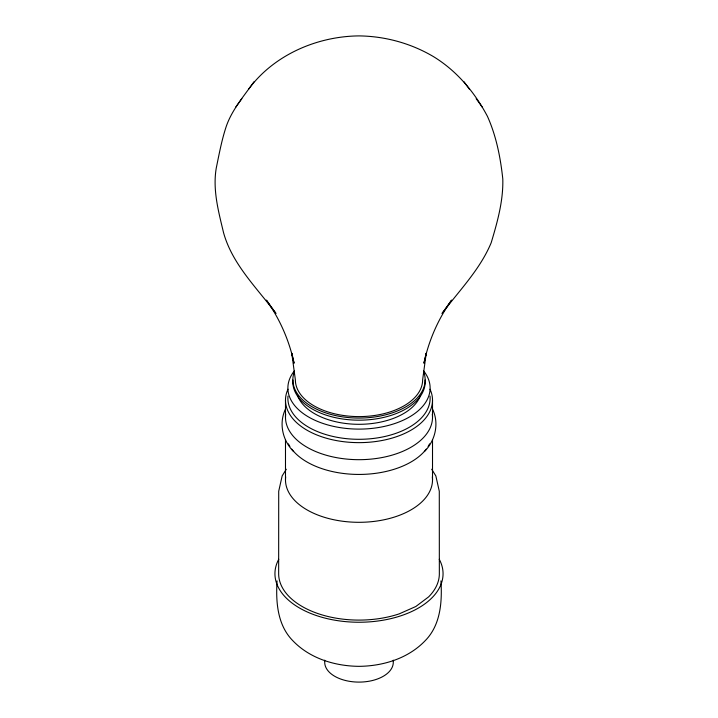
<?xml version="1.0" encoding="UTF-8"?>
<svg xmlns="http://www.w3.org/2000/svg" width="718" height="718" viewBox="0 0 718 718"><rect width="100%" height="100%" fill="white"/><g stroke="black" fill="none" stroke-linecap="round" stroke-linejoin="round"><path stroke-width="1.08" d="M285.405 409.251C278.629 423.44 282.65 440.744 293.635 451.604M253.957 81.789C244.021 96.05 232.219 109.423 226.367 126.072C221.772 139.741 219.169 153.957 216.262 168.057C212.546 189.902 218.523 211.559 223.54 232.65C232.318 264.35 256.82 287.738 275.954 313.461L266.369 300.106C279.805 318.954 289.273 340.574 294.066 363.218L291.768 353.166L295.367 379.867A63.633 36.735 0 0 0 359 416.602A63.633 36.735 0 0 0 422.633 379.867L426.232 353.166L423.934 363.218C428.727 340.574 438.195 318.954 451.631 300.106L442.046 313.461C459.251 290.521 480.037 269.564 491.184 242.756C497.377 222.095 503.39 200.753 502.797 178.988C500.518 157.628 496.282 136.025 487.441 116.343C474.697 92.272 456.989 71.037 433.609 56.704C411.073 43.331 385.189 36.223 359 35.9C316.952 36.286 273.675 55.026 248.5 89.328M286.32 469.231L282.165 475.89L278.71 491.256L278.656 573.709A80.344 46.383 0 0 0 399.172 613.881L415.812 606.513L428.583 596.909A80.344 46.383 0 0 0 439.344 573.709L439.29 491.256L435.835 475.89L431.68 469.231M424.365 451.604C435.35 440.744 439.371 423.44 432.595 409.251M235.755 107.099L241.84 98.68M464.043 81.789L469.5 89.328M476.16 98.68L482.245 107.099M440.942 580.916C442.234 601.666 440.717 624.857 425.298 640.582C408.291 658.451 383.17 666.107 359 666.34C334.83 666.107 309.709 658.451 292.702 640.582C277.283 624.857 275.766 601.666 277.058 580.916M432.514 400.195L432.514 417.23M432.514 439.784L432.514 479.866M393.284 660.174L393.284 662.31A34.285 19.79 0 0 1 359 682.1A34.285 19.79 0 0 1 324.716 662.31L324.716 660.174M285.486 400.195L285.486 417.23M285.486 439.784L285.486 479.866M423.701 371.915A66.155 38.189 0 0 1 359 418.055A66.155 38.189 0 0 1 294.299 371.915M425.065 379.993A66.155 38.189 0 0 1 359 420.174A66.155 38.189 0 0 1 292.935 379.993M432.326 414.214A73.514 42.443 0 0 1 359 459.682A73.514 42.443 0 0 1 285.674 414.214M432.326 476.851A73.514 42.443 0 0 1 359 522.309A73.514 42.443 0 0 1 285.674 476.851M430.028 396.103A71.127 41.061 0 0 1 359 439.299A71.127 41.061 0 0 1 287.972 396.103M423.692 370.982A71.127 41.061 0 0 1 359 429.104A71.127 41.061 0 0 1 294.308 370.982M430.01 389.21A73.514 42.443 0 0 1 359 442.638A73.514 42.443 0 0 1 287.99 389.21M429.579 443.859A73.514 42.443 0 0 1 428.09 446.497M426.286 449.091A73.514 42.443 0 0 1 359 474.436A73.514 42.443 0 0 1 291.714 449.091M289.91 446.497A73.514 42.443 0 0 1 288.421 443.859M420.515 395.385A62.816 36.268 0 0 1 359 424.311A62.816 36.268 0 0 1 297.485 395.385M439.254 559.286A84.06 48.528 0 0 1 359 622.246A84.06 48.528 0 0 1 278.746 559.286"/></g></svg>
